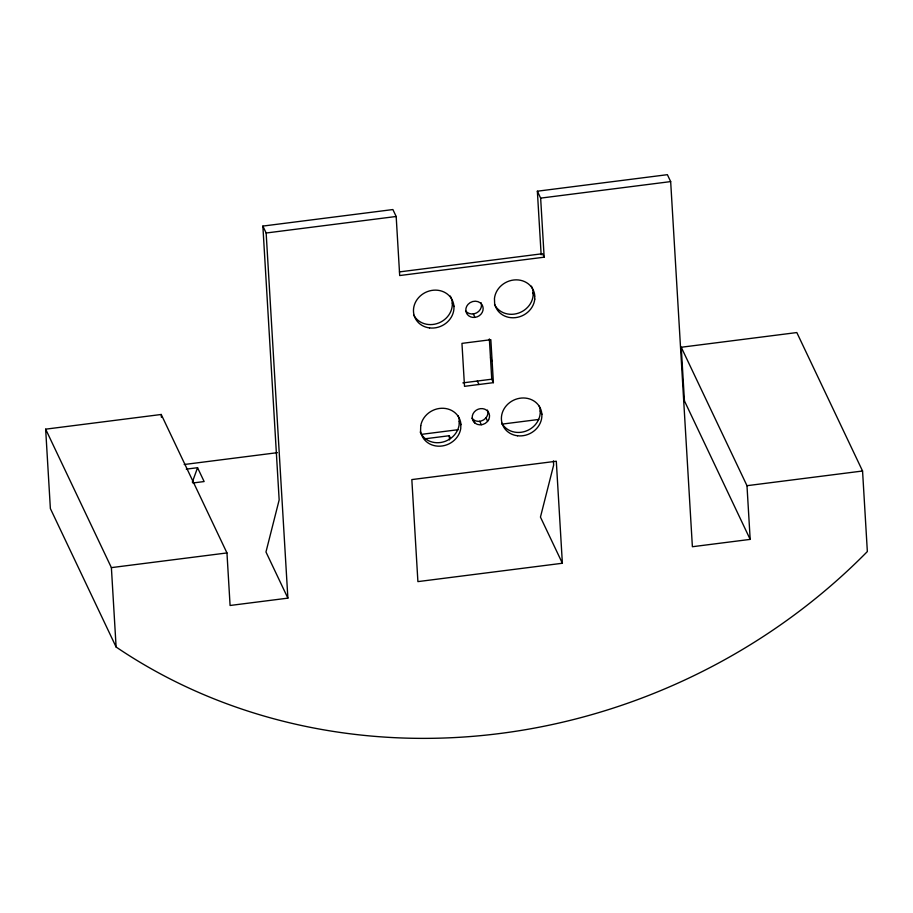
<?xml version="1.0" encoding="UTF-8"?>
<svg xmlns="http://www.w3.org/2000/svg" width="913" height="913" viewBox="0 0 913 913"><rect width="100%" height="100%" fill="white"/><g stroke="black" fill="none" stroke-linecap="round" stroke-linejoin="round"><path stroke-width="1.37" d="M192.323 482.155L197.562 467.707L186.275 469.134M684.43 400.875L750.178 539.389L692.385 546.727L670.667 181.596L667.38 174.68L537.358 191.205L541.147 254.784M684.442 400.944L681.246 347.248L796.821 332.56L862.557 471.005L867.35 551.555A571.367 514.841 -25.4 0 1 116.111 647.02L50.375 508.564L45.65 429.167L161.224 414.479L226.96 552.936L230.087 605.479L287.88 598.141L265.968 551.988L279.161 499.936L262.864 226.082L392.887 209.556L396.174 216.484L399.689 275.543L544.159 257.192L540.644 198.121L537.358 191.205M262.864 226.082L266.151 233.009L396.174 216.484M540.644 198.121L670.667 181.596M399.449 271.903L542.516 253.723L544.159 257.192M462.868 382.878L491.753 379.203L493.397 382.661L464.512 386.336L461.955 343.379L490.84 339.704L493.397 382.661M184.198 464.512L277.426 452.665M421.521 434.348L458.258 429.681M502.047 424.123L538.773 419.455M424.408 438.879L449.264 435.718L450.463 438.24M192.848 482.988L204.135 481.55L197.562 467.707M681.246 347.248L746.982 485.693L862.557 471.005M45.65 429.167L111.386 567.624L226.96 552.936M562.374 563.253L417.903 581.615L411.831 479.587L556.302 461.236L562.374 563.253L540.45 517.1L553.655 465.048L553.404 460.894M471.964 418.234L473.436 419.729A8.833 7.966 -25.4 0 0 485.693 418.177L486.971 416.328A8.833 7.966 -25.4 0 0 487.474 410.108M533.021 292.799L534.676 296.269M540.222 410.918L541.866 414.376M473.322 313.912L474.965 317.382A8.833 7.966 -25.4 0 0 481.744 304.349L480.272 302.854A8.833 7.966 -25.4 0 0 468.015 304.406L466.737 306.254A8.833 7.966 -25.4 0 0 474.965 317.382M490.475 357.725L492.118 361.183M452.289 303.059L453.932 306.528M477.305 381.041L478.948 384.499M485.944 417.812L487.588 421.27M479.702 421.304L481.345 424.773M473.151 419.432L474.794 422.902M459.216 421.213L460.86 424.671M746.982 485.693L750.178 539.389M489.357 338.928L491.753 379.203M449.264 435.718L449.516 439.906M266.151 233.009L287.88 598.141M161.224 414.479L161.396 417.287M111.386 567.624L116.111 647.02M481.083 302.717A8.833 7.966 -25.4 0 1 476.597 312.885A8.833 7.966 -25.4 0 1 465.573 310.842M539.241 406.137A20.611 18.58 -25.4 0 1 527.554 430.457A20.611 18.58 -25.4 0 1 501.739 423.05M494.526 304.554A20.611 18.58 -25.4 0 0 516.279 313.752A20.611 18.58 -25.4 0 0 533.124 295.675L532.952 290.756A20.611 18.58 -25.4 0 0 531.412 286.157M450.326 296.063A20.611 18.58 -25.4 0 1 440.842 322.015A20.611 18.58 -25.4 0 1 413.806 315.202M458.018 415.598A20.611 18.58 -25.4 0 1 459.239 420.3L459.091 425.253A20.611 18.58 -25.4 0 1 441.173 442.417A20.611 18.58 -25.4 0 1 420.174 431.94M420.733 425.743L420.585 430.685A20.611 18.58 -25.4 0 0 440.169 446.172A20.611 18.58 -25.4 0 0 460.734 428.711L460.882 423.769A20.611 18.58 -25.4 0 0 441.31 408.282A20.611 18.58 -25.4 0 0 420.733 425.743M488.615 419.786L487.337 421.635A8.833 7.966 -25.4 0 1 475.08 423.187L473.607 421.692A8.833 7.966 -25.4 0 1 480.386 408.659A8.833 7.966 -25.4 0 1 488.615 419.786M534.767 299.144L534.596 294.214A20.611 18.58 -25.4 0 0 513.939 279.971A20.611 18.58 -25.4 0 0 494.458 298.494L494.629 303.413A20.611 18.58 -25.4 0 0 515.286 317.656A20.611 18.58 -25.4 0 0 534.767 299.144M429.555 327.915A20.611 18.58 -25.4 0 0 452.962 301.747A20.611 18.58 -25.4 0 0 418.622 297.627A20.611 18.58 -25.4 0 0 429.555 327.915M517.488 435.763A20.611 18.58 -25.4 0 0 540.884 409.595A20.611 18.58 -25.4 0 0 506.544 405.475A20.611 18.58 -25.4 0 0 517.488 435.763"/></g></svg>
